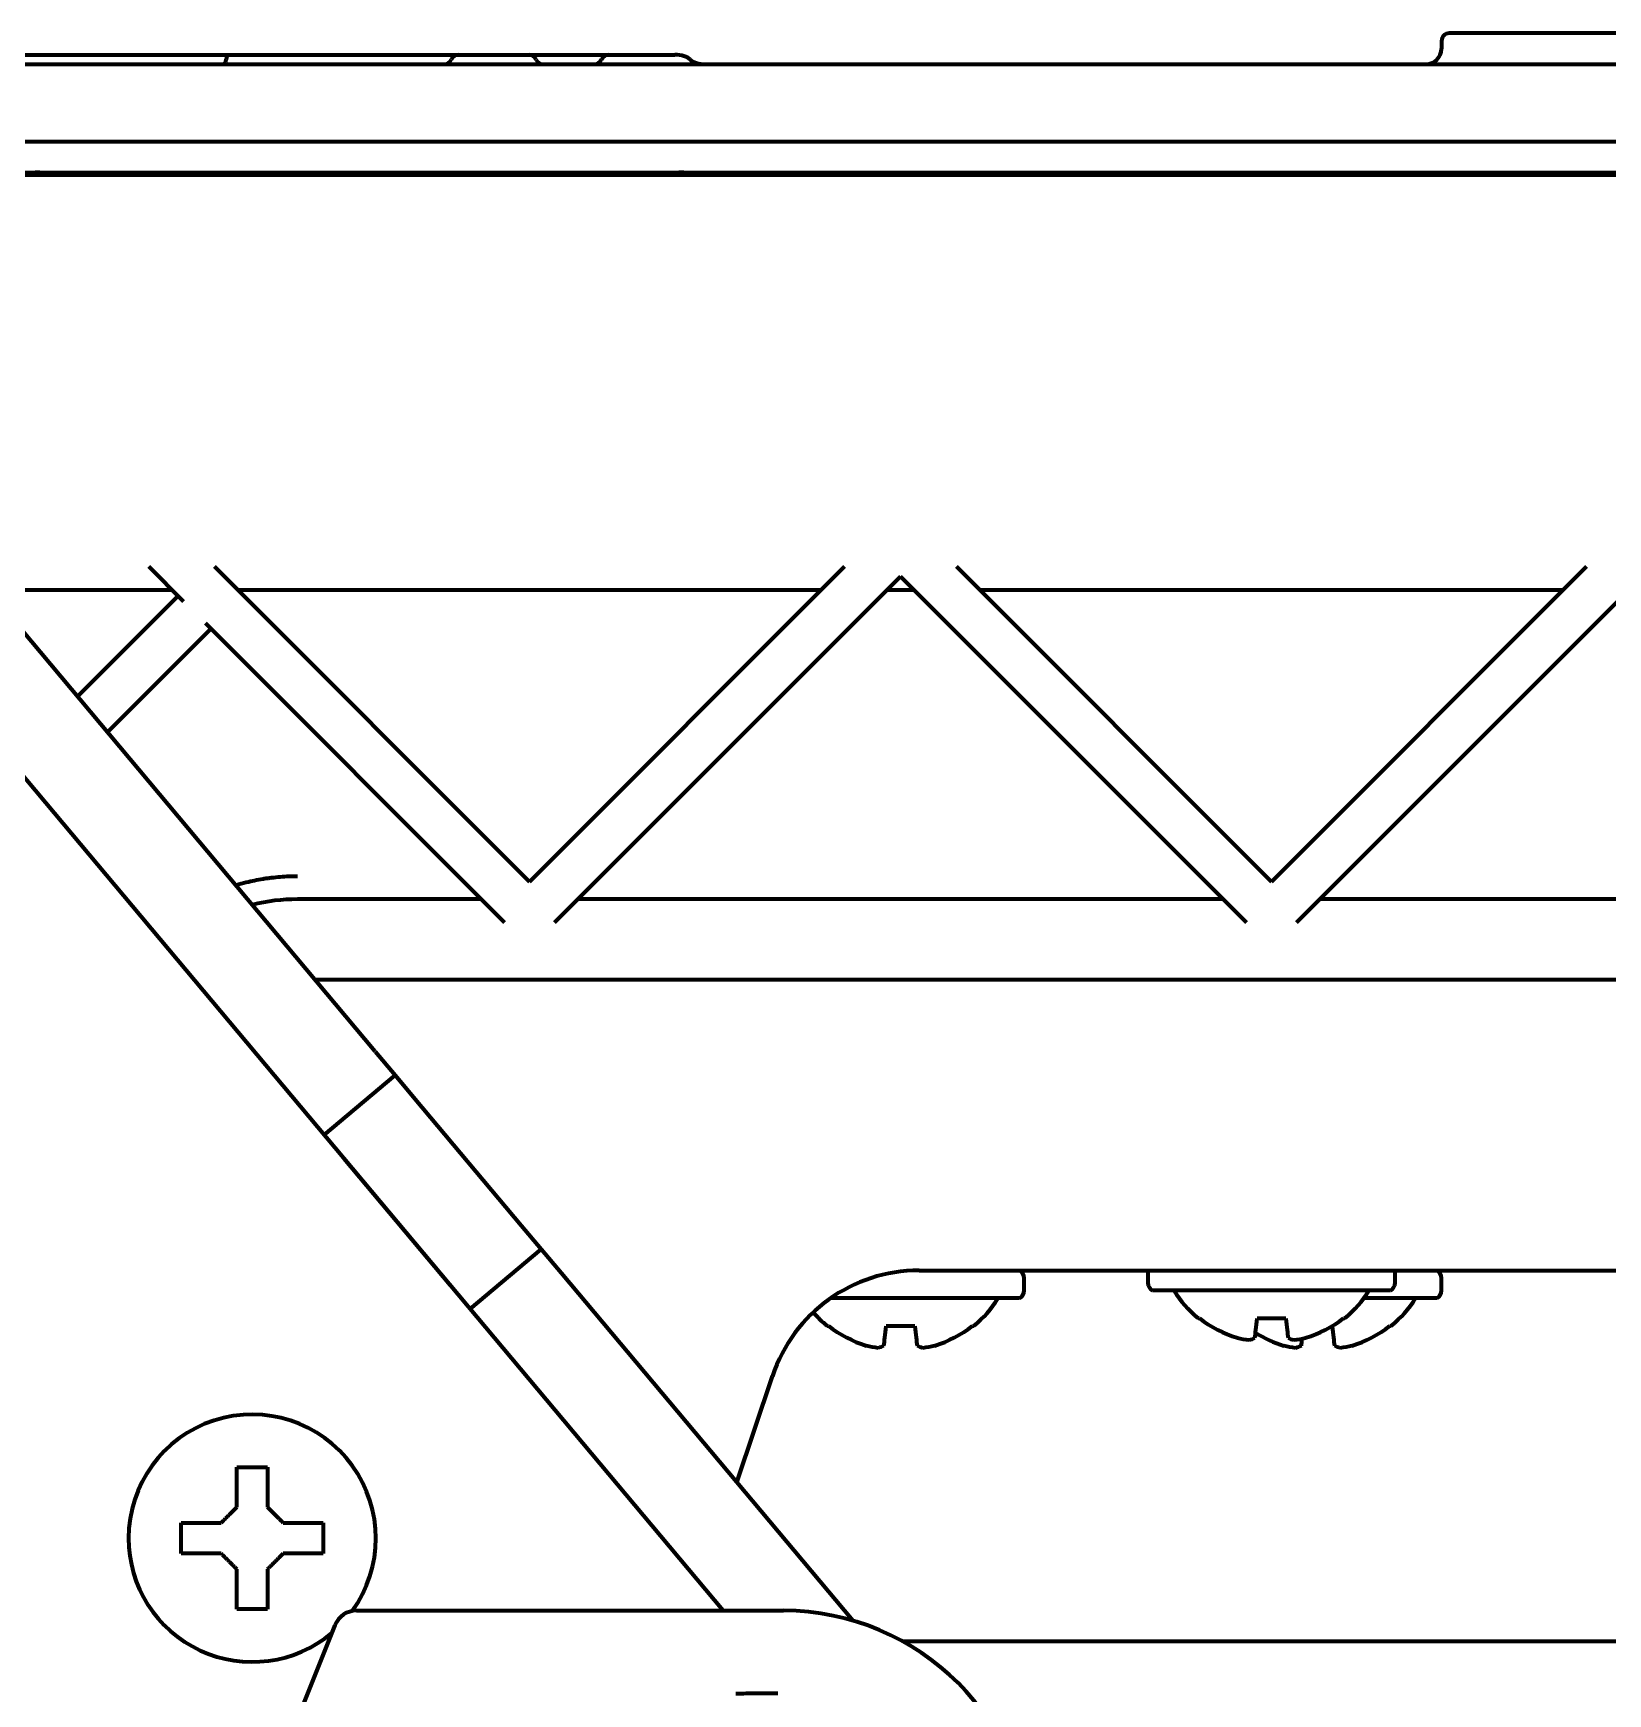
# Model space of a CAD drawing. Header units: inches. Extents: x -3022 to 7311, y 343 to 5680.
# Drawn here: x 2822.9 to 2873.8, y 5550.9 to 5604.6 of the extents above; entities that cross this region are included whole.
import ezdxf

# ---------------------------------------------------------------- set-up
doc = ezdxf.new("R2010")
doc.units = ezdxf.units.IN

msp = doc.modelspace()

# ---------------------------------------------------------------- linework, layer by layer
at = {"linetype": 'Continuous', "lineweight": 70}
for p, q in [((2883.168, 5604.598), (2868.668, 5604.598)), ((2868.418, 5604.348), (2868.418, 5604.098)), ((2791.168, 5603.598), (2910.668, 5603.598)), ((2822.443, 5603.898), (2829.195, 5603.898)), ((2829.195, 5603.898), (2832.886, 5603.898)), ((2832.886, 5603.898), (2834.078, 5603.898)), ((2834.078, 5603.898), (2836.617, 5603.898)), ((2836.617, 5603.898), (2838.901, 5603.898)), ((2838.901, 5603.898), (2841.476, 5603.898)), ((2841.476, 5603.898), (2843.615, 5603.898)), ((2813.381, 5601.098), (2933.918, 5601.098)), ((2814.704, 5600.098), (2933.918, 5600.098)), ((2814.734, 5600.023), (2930.843, 5600.023)), ((2850.918, 5600.023), (2850.918, 5600.098)), ((2833.929, 5571.681), (2819.144, 5589.3)), ((2845.185, 5553.598), (2815.577, 5588.884)), ((2826.605, 5587.351), (2827.726, 5586.229)), ((2838.918, 5577.159), (2828.726, 5587.351)), ((2849.11, 5587.351), (2838.918, 5577.159)), ((2862.918, 5577.159), (2852.726, 5587.351)), ((2873.11, 5587.351), (2862.918, 5577.159)), ((2839.729, 5575.848), (2850.918, 5587.037)), ((2850.918, 5587.037), (2862.107, 5575.848)), ((2863.729, 5575.848), (2874.918, 5587.037)), ((2821.409, 5586.601), (2827.355, 5586.601)), ((2827.55, 5586.406), (2824.3, 5583.156)), ((2829.476, 5586.601), (2848.36, 5586.601)), ((2850.481, 5586.601), (2851.355, 5586.601)), ((2853.476, 5586.601), (2872.36, 5586.601)), ((2825.268, 5582.002), (2828.61, 5585.345)), ((2828.434, 5585.522), (2838.107, 5575.848)), ((2837.357, 5576.598), (2831.418, 5576.598)), ((2861.357, 5576.598), (2840.479, 5576.598)), ((2885.357, 5576.598), (2864.479, 5576.598)), ((2912.813, 5573.993), (2832.022, 5573.993)), ((2833.929, 5571.681), (2834.571, 5570.915)), ((2832.273, 5568.986), (2834.571, 5570.915)), ((2834.571, 5570.915), (2835.214, 5570.149)), ((2835.214, 5570.149), (2838.652, 5566.052)), ((2832.916, 5568.22), (2836.354, 5564.123)), ((2838.652, 5566.052), (2839.295, 5565.286)), ((2836.997, 5563.357), (2839.295, 5565.286)), ((2839.295, 5565.286), (2839.938, 5564.52)), ((2839.938, 5564.52), (2849.371, 5553.278)), ((2851.519, 5564.598), (2899.317, 5564.598)), ((2854.918, 5563.948), (2854.918, 5564.348)), ((2858.918, 5564.598), (2858.918, 5564.198)), ((2866.918, 5564.198), (2866.918, 5564.598)), ((2868.418, 5563.948), (2868.418, 5564.348)), ((2850.918, 5563.698), (2848.657, 5563.698)), ((2854.768, 5563.698), (2850.918, 5563.698)), ((2862.918, 5563.948), (2859.068, 5563.948)), ((2866.768, 5563.948), (2862.918, 5563.948)), ((2868.268, 5563.698), (2865.906, 5563.698)), ((2848.545, 5562.807), (2848.592, 5562.806)), ((2853.244, 5562.806), (2853.291, 5562.807)), ((2860.545, 5563.057), (2860.592, 5563.056)), ((2865.244, 5563.056), (2865.291, 5563.057)), ((2866.744, 5562.806), (2866.791, 5562.807)), ((2845.626, 5557.741), (2846.776, 5561.183)), ((2827.648, 5555.941), (2827.648, 5556.441)), ((2832.248, 5556.441), (2832.248, 5555.941)), ((2827.648, 5555.441), (2827.648, 5555.941)), ((2832.248, 5555.941), (2832.248, 5555.441)), ((2833.318, 5553.598), (2847.129, 5553.598)), ((2832.622, 5553.126), (2826.516, 5537.862)), ((2906.937, 5552.598), (2851.008, 5552.598))]:
    msp.add_line(p, q, dxfattribs=at)
for centre, radius, start, end in [((2868.668, 5604.348), 0.25, 90, 180), ((2867.918, 5604.098), 0.5, 270, 0), ((2836.159, 5603.848), 0.25, 270, 336.4218), ((2836.617, 5603.648), 0.25, 90, 156.4218), ((2838.901, 5603.648), 0.25, 23.5782, 90), ((2839.359, 5603.848), 0.25, 203.5782, 270), ((2841.018, 5603.848), 0.25, 270, 336.4218), ((2841.476, 5603.648), 0.25, 90, 156.4218), ((2822.93, 5598.098), 2, 73.6105, 90), ((2843.906, 5598.098), 2, 90, 106.3895), ((2831.418, 5570.598), 6, 90, 104.1173), ((2851.519, 5559.598), 5, 90, 161.5159), ((2854.635, 5564.348), 0.283, 0, 61.9275), ((2868.135, 5564.348), 0.283, 0, 61.9275), ((2850.918, 5565.698), 3.74, 309.3791, 327.6759), ((2854.635, 5563.948), 0.283, 298.0725, 0), ((2859.201, 5564.198), 0.283, 180, 241.9275), ((2862.918, 5565.948), 3.74, 212.3241, 230.6111), ((2862.918, 5565.948), 3.74, 309.3791, 327.6759), ((2866.635, 5564.198), 0.283, 298.0725, 0), ((2864.418, 5565.698), 3.74, 309.3791, 327.6759), ((2868.135, 5563.948), 0.283, 298.0725, 0), ((2850.918, 5565.698), 3.74, 221.019, 230.6111), ((2829.948, 5555.941), 4, 323.9212, 180), ((2829.948, 5555.941), 4, 180, 310.095)]:
    msp.add_arc(centre, radius, start, end, dxfattribs=at)
for centre, major_axis, ratio, start_param, end_param in [((2829.02, 5603.848), (0, -0.25), 0.380989, 0, 1.159279), ((2829.195, 5603.648), (0, -0.25), 0.380989, 3.141593, 4.300872), ((2843.615, 5603.648), (0.544, 0), 0.459854, 0.411517, 1.570796), ((2844.612, 5603.848), (0.544, 0), 0.459854, 3.553109, 4.712389), ((2850.913, 5565.719), (3.624, 0.873), 0.997235, 3.804658, 4.177379), ((2850.621, 5565.719), (0.269, 3.718), 0.017407, 3.440796, 3.813517), ((2851.215, 5565.719), (0.269, -3.718), 0.017407, 5.611261, 5.983982), ((2850.923, 5565.719), (3.624, -0.873), 0.997235, 5.247399, 5.62012), ((2862.913, 5565.969), (3.624, 0.873), 0.997235, 3.804658, 4.177379), ((2862.621, 5565.969), (0.269, 3.718), 0.017407, 3.440796, 3.813517), ((2863.215, 5565.969), (0.269, -3.718), 0.017407, 5.611261, 5.983982), ((2862.923, 5565.969), (3.624, -0.873), 0.997235, 5.247399, 5.62012), ((2864.715, 5565.719), (0.269, -3.718), 0.017407, 5.611261, 5.983982), ((2864.423, 5565.719), (3.624, -0.873), 0.997235, 5.247399, 5.62012), ((2850.66, 5565.756), (0.806, 3.6), 0.902278, 3.129444, 3.24631), ((2850.364, 5565.756), (0.383, 3.669), 0.420739, 3.280106, 3.396972), ((2851.472, 5565.756), (0.383, -3.669), 0.420739, 6.027806, 6.144672), ((2851.176, 5565.756), (0.806, -3.6), 0.902278, 6.178468, 6.295334), ((2862.66, 5566.006), (0.806, 3.6), 0.902278, 3.129444, 3.24631), ((2862.364, 5566.006), (0.383, 3.669), 0.420739, 3.280106, 3.396972), ((2864.413, 5565.719), (3.624, 0.873), 0.997235, 3.907191, 4.177379), ((2864.16, 5565.756), (0.806, 3.6), 0.902278, 3.129444, 3.24631), ((2863.472, 5566.006), (0.383, -3.669), 0.420739, 6.027806, 6.144672), ((2863.176, 5566.006), (0.806, -3.6), 0.902278, 6.178468, 6.295334), ((2863.864, 5565.756), (0.383, 3.669), 0.420739, 3.280106, 3.396972), ((2864.121, 5565.719), (0.269, 3.718), 0.017407, 3.440796, 3.604519), ((2864.972, 5565.756), (0.383, -3.669), 0.420739, 6.027806, 6.144672), ((2864.676, 5565.756), (0.806, -3.6), 0.902278, 6.178468, 6.295334), ((2833.318, 5552.847), (0.031, 0.75), 0.998627, 0.041201, 1.231116), ((2847.107, 5545.587), (5.672, 5.672), 0.997265, 5.499157, 7.067214)]:
    msp.add_ellipse(centre, major_axis=major_axis, ratio=ratio, start_param=start_param, end_param=end_param, dxfattribs=at)
for points, knots in [([(2829.435, 5577.061), (2829.542, 5577.092), (2829.65, 5577.122), (2829.937, 5577.192), (2830.118, 5577.229), (2830.347, 5577.266), (2830.393, 5577.273), (2830.486, 5577.286), (2830.532, 5577.292), (2830.671, 5577.309), (2830.764, 5577.318), (2831.044, 5577.341), (2831.23, 5577.348), (2831.418, 5577.348)], [0, 0, 0, 0, 0.169694, 0.169694, 0.446463, 0.446463, 0.515655, 0.515655, 0.584847, 0.584847, 0.723231, 0.723231, 1, 1, 1, 1]), ([(2850.451, 5562.806), (2850.489, 5562.806), (2850.528, 5562.807), (2850.605, 5562.807), (2850.644, 5562.807), (2850.722, 5562.807), (2850.761, 5562.807), (2850.84, 5562.807), (2850.879, 5562.807), (2850.996, 5562.807), (2851.075, 5562.807), (2851.192, 5562.807), (2851.231, 5562.807), (2851.308, 5562.807), (2851.347, 5562.806), (2851.385, 5562.806)], [0, 0, 0, 0, 0.125, 0.125, 0.25, 0.25, 0.375, 0.375, 0.5, 0.5, 0.75, 0.75, 0.875, 0.875, 1, 1, 1, 1]), ([(2862.451, 5563.056), (2862.489, 5563.056), (2862.528, 5563.057), (2862.605, 5563.057), (2862.644, 5563.057), (2862.722, 5563.057), (2862.761, 5563.057), (2862.84, 5563.057), (2862.879, 5563.057), (2862.996, 5563.057), (2863.075, 5563.057), (2863.192, 5563.057), (2863.231, 5563.057), (2863.308, 5563.057), (2863.347, 5563.056), (2863.385, 5563.056)], [0, 0, 0, 0, 0.125, 0.125, 0.25, 0.25, 0.375, 0.375, 0.5, 0.5, 0.75, 0.75, 0.875, 0.875, 1, 1, 1, 1]), ([(2830.448, 5558.241), (2830.448, 5558.038), (2830.448, 5557.828), (2830.448, 5557.503), (2830.448, 5557.393), (2830.448, 5557.17), (2830.448, 5557.056), (2830.448, 5556.941)], [0, 0, 0, 0, 0.5, 0.5, 0.75, 0.75, 1, 1, 1, 1]), ([(2827.648, 5556.441), (2827.85, 5556.441), (2828.06, 5556.441), (2828.385, 5556.441), (2828.495, 5556.441), (2828.719, 5556.441), (2828.832, 5556.441), (2828.948, 5556.441)], [0, 0, 0, 0, 0.5, 0.5, 0.75, 0.75, 1, 1, 1, 1]), ([(2832.248, 5555.441), (2832.045, 5555.441), (2831.835, 5555.441), (2831.51, 5555.441), (2831.4, 5555.441), (2831.176, 5555.441), (2831.063, 5555.441), (2830.948, 5555.441)], [0, 0, 0, 0, 0.5, 0.5, 0.75, 0.75, 1, 1, 1, 1]), ([(2829.448, 5553.641), (2829.448, 5553.844), (2829.448, 5554.054), (2829.448, 5554.379), (2829.448, 5554.489), (2829.448, 5554.712), (2829.448, 5554.826), (2829.448, 5554.941)], [0, 0, 0, 0, 0.5, 0.5, 0.75, 0.75, 1, 1, 1, 1])]:
    msp.add_open_spline(points, degree=3, knots=knots, dxfattribs=at)
for points in [[(2829.448, 5556.941), (2829.448, 5556.995), (2829.448, 5557.103), (2829.448, 5557.265), (2829.448, 5557.424), (2829.448, 5557.579), (2829.448, 5557.731), (2829.448, 5557.887), (2829.448, 5558.054), (2829.448, 5558.177), (2829.448, 5558.241)], [(2829.448, 5558.241), (2829.614, 5558.241), (2829.948, 5558.241), (2830.281, 5558.241), (2830.448, 5558.241)], [(2828.948, 5556.441), (2828.971, 5556.465), (2829.019, 5556.512), (2829.09, 5556.583), (2829.162, 5556.655), (2829.233, 5556.726), (2829.304, 5556.798), (2829.376, 5556.869), (2829.424, 5556.917), (2829.448, 5556.941)], [(2830.448, 5556.941), (2830.474, 5556.915), (2830.525, 5556.864), (2830.599, 5556.79), (2830.67, 5556.718), (2830.74, 5556.648), (2830.81, 5556.579), (2830.878, 5556.51), (2830.925, 5556.464), (2830.948, 5556.441)], [(2830.948, 5556.441), (2831.002, 5556.441), (2831.11, 5556.441), (2831.271, 5556.441), (2831.43, 5556.441), (2831.586, 5556.441), (2831.738, 5556.441), (2831.894, 5556.441), (2832.06, 5556.441), (2832.184, 5556.441), (2832.248, 5556.441)], [(2828.948, 5555.441), (2828.893, 5555.441), (2828.785, 5555.441), (2828.624, 5555.441), (2828.465, 5555.441), (2828.309, 5555.441), (2828.158, 5555.441), (2828.001, 5555.441), (2827.835, 5555.441), (2827.711, 5555.441), (2827.648, 5555.441)], [(2829.448, 5554.941), (2829.421, 5554.967), (2829.37, 5555.018), (2829.296, 5555.092), (2829.225, 5555.164), (2829.155, 5555.234), (2829.085, 5555.303), (2829.017, 5555.372), (2828.971, 5555.418), (2828.948, 5555.441)], [(2830.948, 5555.441), (2830.924, 5555.417), (2830.876, 5555.37), (2830.805, 5555.298), (2830.734, 5555.227), (2830.662, 5555.155), (2830.591, 5555.084), (2830.519, 5555.012), (2830.471, 5554.965), (2830.448, 5554.941)], [(2830.448, 5554.941), (2830.448, 5554.887), (2830.448, 5554.779), (2830.448, 5554.617), (2830.448, 5554.458), (2830.448, 5554.303), (2830.448, 5554.151), (2830.448, 5553.994), (2830.448, 5553.828), (2830.448, 5553.705), (2830.448, 5553.641)], [(2830.448, 5553.641), (2830.281, 5553.641), (2829.948, 5553.641), (2829.614, 5553.641), (2829.448, 5553.641)], [(2846.952, 5550.924), (2846.718, 5550.922), (2846.257, 5550.918), (2845.814, 5550.913), (2845.596, 5550.91)]]:
    msp.add_open_spline(points, degree=3, dxfattribs=at)

doc.saveas('drawing.dxf')
